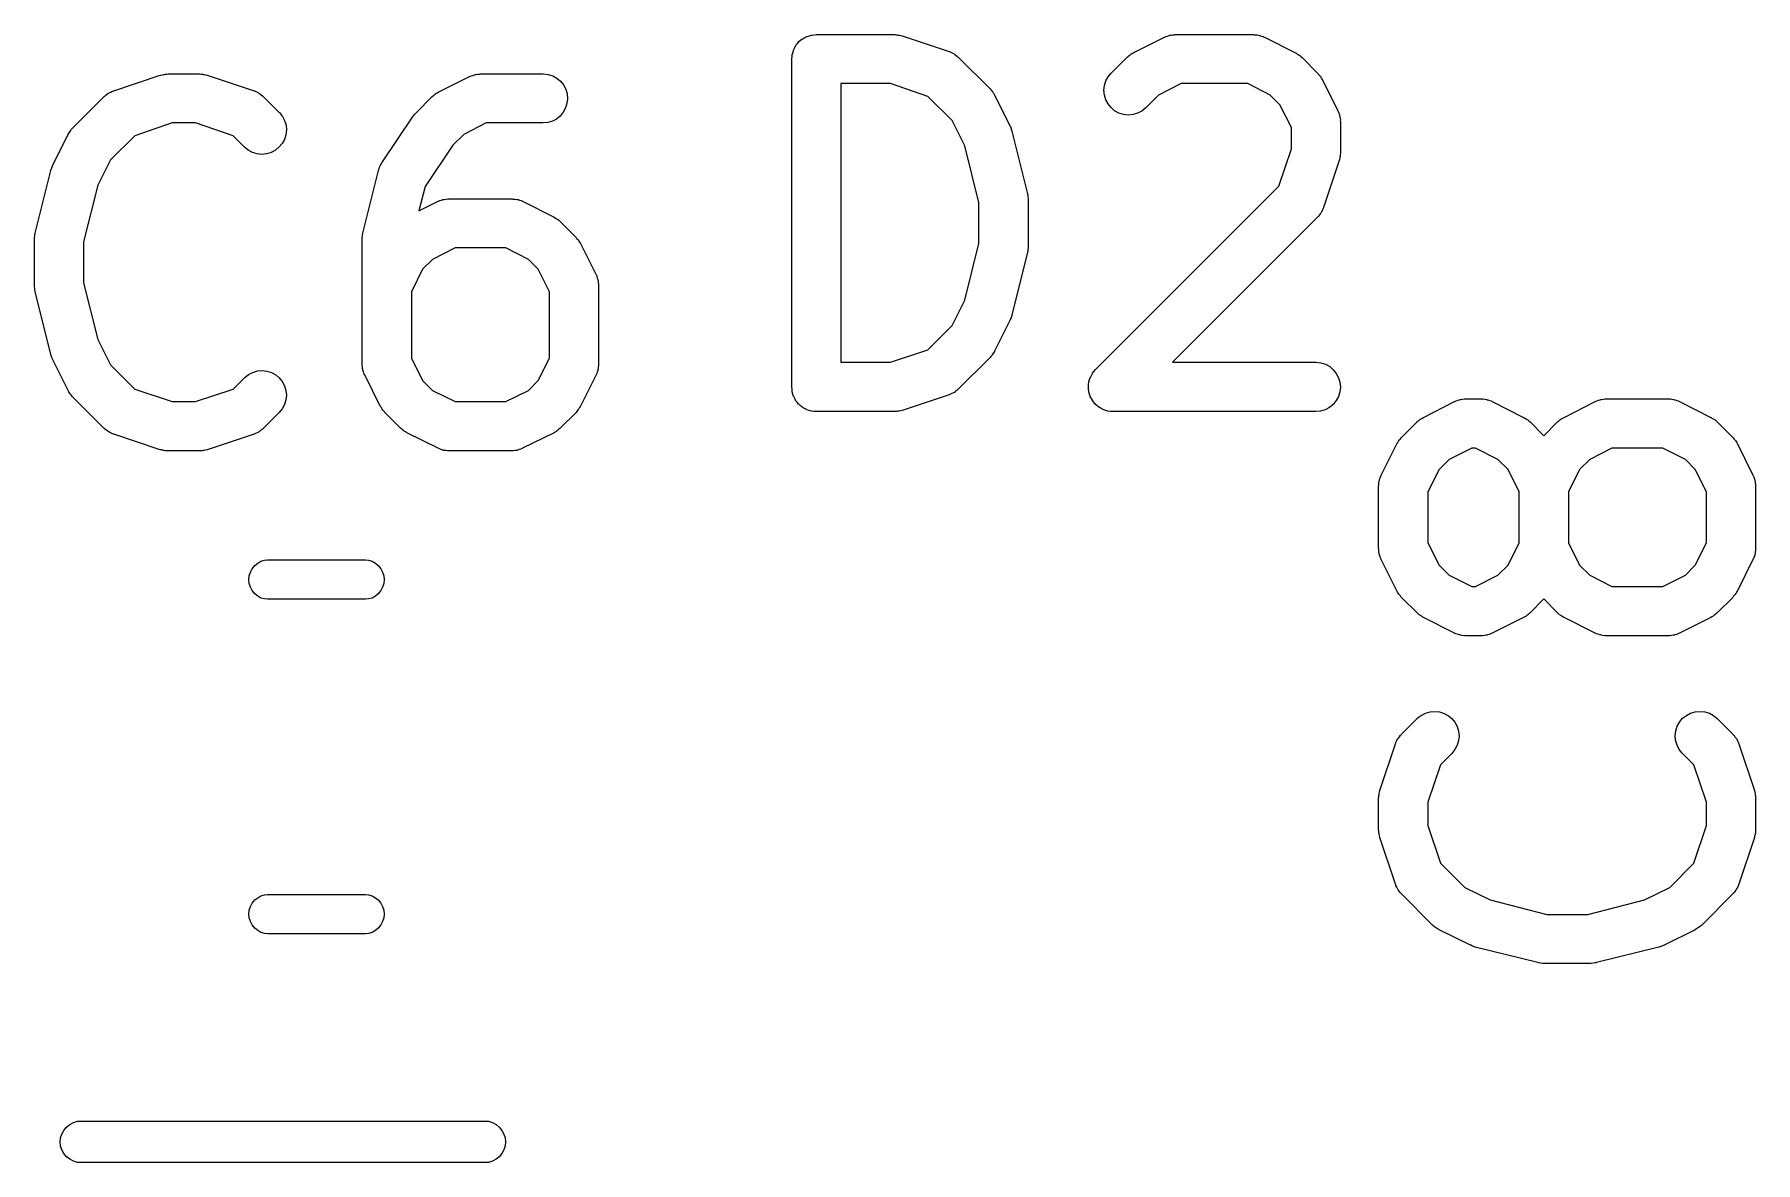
# Model space of a CAD drawing. Extents: x 116.8 to 159.2, y -137.5 to -92.6.
# Drawn here: x 122.83 to 128.08, y -109.12 to -105.68 of the extents above; entities that cross this region are included whole.
import ezdxf

# ---------------------------------------------------------------- set-up
doc = ezdxf.new("R2010")
doc.units = 0
doc.layers.add('BLACK', color=7, linetype='CONTINUOUS')

msp = doc.modelspace()

# ---------------------------------------------------------------- linework, layer by layer
at = {"layer": 'BLACK', "linetype": 'CONTINUOUS'}
for p, q in [((125.184, -105.683), (125.191, -105.681)), ((125.191, -105.681), (125.197, -105.679)), ((125.197, -105.679), (125.198, -105.679)), ((125.198, -105.679), (125.205, -105.678)), ((125.198, -105.679), (125.198, -105.679)), ((125.205, -105.678), (125.212, -105.677)), ((125.212, -105.677), (125.45, -105.677)), ((125.45, -105.677), (125.451, -105.677)), ((125.451, -105.677), (125.455, -105.678)), ((125.455, -105.678), (125.459, -105.678)), ((125.459, -105.678), (125.462, -105.679)), ((125.462, -105.679), (125.466, -105.679)), ((125.466, -105.679), (125.47, -105.68)), ((125.47, -105.68), (125.474, -105.681)), ((125.474, -105.681), (125.617, -105.729)), ((126.279, -105.683), (126.283, -105.682)), ((126.283, -105.682), (126.288, -105.68)), ((126.288, -105.68), (126.29, -105.679)), ((126.29, -105.679), (126.293, -105.679)), ((126.293, -105.679), (126.298, -105.678)), ((126.298, -105.678), (126.303, -105.678)), ((126.303, -105.678), (126.305, -105.678)), ((126.305, -105.678), (126.307, -105.677)), ((126.307, -105.677), (126.545, -105.677)), ((126.545, -105.677), (126.546, -105.677)), ((126.546, -105.677), (126.548, -105.678)), ((126.548, -105.678), (126.551, -105.678)), ((126.551, -105.678), (126.556, -105.678)), ((126.556, -105.678), (126.561, -105.679)), ((126.561, -105.679), (126.563, -105.68)), ((126.563, -105.68), (126.565, -105.68)), ((126.565, -105.68), (126.57, -105.682)), ((126.57, -105.682), (126.575, -105.683)), ((125.139, -105.737), (125.141, -105.73)), ((125.141, -105.73), (125.143, -105.723)), ((125.143, -105.723), (125.146, -105.717)), ((125.143, -105.723), (125.143, -105.723)), ((125.143, -105.723), (125.143, -105.723)), ((125.146, -105.717), (125.15, -105.71)), ((125.15, -105.71), (125.155, -105.705)), ((125.15, -105.71), (125.15, -105.71)), ((125.15, -105.71), (125.15, -105.71)), ((125.155, -105.705), (125.159, -105.699)), ((125.159, -105.699), (125.165, -105.694)), ((125.159, -105.699), (125.159, -105.699)), ((125.159, -105.699), (125.159, -105.699)), ((125.165, -105.694), (125.17, -105.69)), ((125.17, -105.69), (125.171, -105.69)), ((125.171, -105.69), (125.177, -105.686)), ((125.171, -105.69), (125.171, -105.69)), ((125.177, -105.686), (125.183, -105.683)), ((125.183, -105.683), (125.184, -105.683)), ((125.184, -105.683), (125.184, -105.683)), ((125.617, -105.729), (125.618, -105.729)), ((125.618, -105.729), (125.62, -105.73)), ((125.62, -105.73), (125.622, -105.731)), ((125.622, -105.731), (125.626, -105.733)), ((125.626, -105.733), (125.631, -105.735)), ((125.631, -105.735), (125.633, -105.737)), ((126.171, -105.737), (126.175, -105.735)), ((126.175, -105.735), (126.178, -105.733)), ((126.178, -105.733), (126.274, -105.685)), ((126.274, -105.685), (126.275, -105.685)), ((126.275, -105.685), (126.277, -105.684)), ((126.277, -105.684), (126.279, -105.683)), ((126.575, -105.683), (126.577, -105.685)), ((126.577, -105.685), (126.579, -105.685)), ((126.579, -105.685), (126.674, -105.733)), ((126.674, -105.733), (126.675, -105.733)), ((126.675, -105.733), (126.678, -105.736)), ((125.137, -105.751), (125.138, -105.744)), ((125.137, -105.752), (125.137, -105.751)), ((125.137, -106.752), (125.137, -105.752)), ((125.137, -105.752), (125.137, -105.752)), ((125.137, -105.752), (125.137, -105.752)), ((125.137, -105.752), (125.137, -105.752)), ((125.138, -105.744), (125.138, -105.737)), ((125.138, -105.737), (125.139, -105.737)), ((125.139, -105.737), (125.139, -105.737)), ((125.633, -105.737), (125.635, -105.738)), ((125.635, -105.738), (125.639, -105.741)), ((125.639, -105.741), (125.643, -105.744)), ((125.643, -105.744), (125.644, -105.746)), ((125.644, -105.746), (125.646, -105.747)), ((125.646, -105.747), (125.741, -105.842)), ((126.111, -105.795), (126.159, -105.747)), ((126.159, -105.747), (126.16, -105.746)), ((126.16, -105.746), (126.163, -105.744)), ((126.163, -105.744), (126.166, -105.741)), ((126.166, -105.741), (126.169, -105.739)), ((126.169, -105.739), (126.171, -105.737)), ((126.678, -105.736), (126.682, -105.738)), ((126.682, -105.738), (126.685, -105.74)), ((126.685, -105.74), (126.687, -105.741)), ((126.687, -105.741), (126.69, -105.744)), ((126.69, -105.744), (126.694, -105.747)), ((126.694, -105.747), (126.741, -105.795)), ((123.069, -105.849), (123.211, -105.801)), ((123.211, -105.801), (123.212, -105.801)), ((123.212, -105.801), (123.217, -105.8)), ((123.217, -105.8), (123.221, -105.799)), ((123.221, -105.799), (123.224, -105.799)), ((123.224, -105.799), (123.227, -105.798)), ((123.227, -105.798), (123.231, -105.798)), ((123.231, -105.798), (123.235, -105.797)), ((123.235, -105.797), (123.33, -105.797)), ((123.33, -105.797), (123.331, -105.797)), ((123.331, -105.797), (123.336, -105.798)), ((123.336, -105.798), (123.34, -105.798)), ((123.34, -105.798), (123.343, -105.799)), ((123.343, -105.799), (123.346, -105.799)), ((123.346, -105.799), (123.35, -105.8)), ((123.35, -105.8), (123.354, -105.801)), ((123.354, -105.801), (123.497, -105.849)), ((124.059, -105.853), (124.154, -105.805)), ((124.154, -105.805), (124.155, -105.805)), ((124.155, -105.805), (124.157, -105.804)), ((124.157, -105.804), (124.159, -105.803)), ((124.159, -105.803), (124.164, -105.802)), ((124.164, -105.802), (124.169, -105.8)), ((124.169, -105.8), (124.171, -105.799)), ((124.171, -105.799), (124.173, -105.799)), ((124.173, -105.799), (124.178, -105.798)), ((124.178, -105.798), (124.183, -105.798)), ((124.183, -105.798), (124.185, -105.798)), ((124.185, -105.798), (124.188, -105.797)), ((124.188, -105.797), (124.378, -105.797)), ((124.378, -105.797), (124.379, -105.797)), ((124.379, -105.797), (124.394, -105.799)), ((124.394, -105.799), (124.408, -105.803)), ((124.408, -105.803), (124.42, -105.81)), ((124.42, -105.81), (124.432, -105.82)), ((124.432, -105.82), (124.441, -105.831)), ((124.441, -105.831), (124.448, -105.844)), ((125.287, -105.827), (125.287, -106.677)), ((125.438, -105.827), (125.287, -105.827)), ((125.552, -105.866), (125.438, -105.827)), ((126.089, -105.847), (126.091, -105.833)), ((126.091, -105.833), (126.095, -105.819)), ((126.095, -105.819), (126.102, -105.806)), ((126.102, -105.806), (126.111, -105.795)), ((126.325, -105.827), (126.256, -105.862)), ((126.528, -105.827), (126.325, -105.827)), ((126.596, -105.862), (126.528, -105.827)), ((126.741, -105.795), (126.742, -105.795)), ((126.742, -105.795), (126.744, -105.799)), ((126.744, -105.799), (126.747, -105.802)), ((126.747, -105.802), (126.749, -105.804)), ((126.749, -105.804), (126.751, -105.807)), ((126.751, -105.807), (126.753, -105.811)), ((126.753, -105.811), (126.755, -105.814)), ((126.755, -105.814), (126.803, -105.909)), ((122.944, -105.962), (123.039, -105.867)), ((123.039, -105.867), (123.04, -105.866)), ((123.04, -105.866), (123.042, -105.865)), ((123.042, -105.865), (123.043, -105.863)), ((123.043, -105.863), (123.047, -105.86)), ((123.047, -105.86), (123.051, -105.857)), ((123.051, -105.857), (123.053, -105.856)), ((123.053, -105.856), (123.055, -105.855)), ((123.055, -105.855), (123.06, -105.853)), ((123.06, -105.853), (123.064, -105.85)), ((123.064, -105.85), (123.067, -105.85)), ((123.067, -105.85), (123.069, -105.849)), ((123.497, -105.849), (123.498, -105.849)), ((123.498, -105.849), (123.5, -105.85)), ((123.5, -105.85), (123.502, -105.851)), ((123.502, -105.851), (123.507, -105.853)), ((123.507, -105.853), (123.511, -105.855)), ((123.511, -105.855), (123.513, -105.857)), ((123.513, -105.857), (123.515, -105.858)), ((123.515, -105.858), (123.519, -105.861)), ((123.519, -105.861), (123.523, -105.864)), ((123.523, -105.864), (123.525, -105.866)), ((123.525, -105.866), (123.526, -105.867)), ((123.526, -105.867), (123.574, -105.915)), ((123.992, -105.915), (124.039, -105.867)), ((124.039, -105.867), (124.04, -105.866)), ((124.04, -105.866), (124.043, -105.864)), ((124.043, -105.864), (124.046, -105.861)), ((124.046, -105.861), (124.049, -105.859)), ((124.049, -105.859), (124.051, -105.857)), ((124.051, -105.857), (124.055, -105.855)), ((124.055, -105.855), (124.059, -105.853)), ((124.451, -105.887), (124.447, -105.901)), ((124.448, -105.844), (124.452, -105.858)), ((124.453, -105.873), (124.451, -105.887)), ((124.452, -105.858), (124.453, -105.873)), ((125.626, -105.94), (125.552, -105.866)), ((125.741, -105.842), (125.742, -105.843)), ((125.742, -105.843), (125.744, -105.846)), ((125.744, -105.846), (125.747, -105.849)), ((125.747, -105.849), (125.749, -105.852)), ((125.749, -105.852), (125.751, -105.854)), ((125.751, -105.854), (125.753, -105.858)), ((125.753, -105.858), (125.755, -105.862)), ((125.755, -105.862), (125.803, -105.957)), ((126.091, -105.862), (126.089, -105.847)), ((126.095, -105.876), (126.091, -105.862)), ((126.102, -105.889), (126.095, -105.876)), ((126.111, -105.9), (126.102, -105.889)), ((126.256, -105.862), (126.217, -105.901)), ((126.626, -105.892), (126.596, -105.862)), ((126.661, -105.961), (126.626, -105.892)), ((123.574, -105.915), (123.575, -105.915)), ((123.575, -105.915), (123.584, -105.927)), ((123.584, -105.927), (123.59, -105.94)), ((123.59, -105.94), (123.595, -105.954)), ((123.887, -106.069), (123.982, -105.926)), ((123.982, -105.926), (123.983, -105.925)), ((123.982, -105.926), (123.982, -105.926)), ((123.982, -105.926), (123.982, -105.926)), ((123.982, -105.926), (123.982, -105.926)), ((123.983, -105.925), (123.987, -105.92)), ((123.987, -105.92), (123.992, -105.915)), ((124.407, -105.942), (124.393, -105.946)), ((124.419, -105.935), (124.407, -105.942)), ((124.431, -105.926), (124.419, -105.935)), ((124.44, -105.914), (124.431, -105.926)), ((124.447, -105.901), (124.44, -105.914)), ((125.665, -106.017), (125.626, -105.94)), ((126.122, -105.91), (126.111, -105.9)), ((126.135, -105.917), (126.122, -105.91)), ((126.149, -105.921), (126.135, -105.917)), ((126.163, -105.923), (126.149, -105.921)), ((126.178, -105.921), (126.163, -105.923)), ((126.192, -105.917), (126.178, -105.921)), ((126.205, -105.911), (126.192, -105.917)), ((126.217, -105.901), (126.205, -105.911)), ((126.217, -105.901), (126.217, -105.901)), ((126.803, -105.909), (126.803, -105.91)), ((126.803, -105.91), (126.804, -105.912)), ((126.804, -105.912), (126.805, -105.914)), ((126.805, -105.914), (126.807, -105.919)), ((126.807, -105.919), (126.808, -105.924)), ((126.808, -105.924), (126.809, -105.926)), ((126.809, -105.926), (126.809, -105.928)), ((126.809, -105.928), (126.81, -105.933)), ((126.81, -105.933), (126.811, -105.938)), ((126.811, -105.938), (126.81, -105.941)), ((126.81, -105.941), (126.811, -105.943)), ((126.811, -105.943), (126.811, -106.038)), ((122.882, -106.077), (122.93, -105.982)), ((122.93, -105.981), (122.933, -105.977)), ((122.93, -105.982), (122.93, -105.981)), ((122.933, -105.977), (122.935, -105.974)), ((122.935, -105.974), (122.937, -105.971)), ((122.937, -105.971), (122.938, -105.968)), ((122.938, -105.968), (122.941, -105.965)), ((122.941, -105.965), (122.944, -105.962)), ((123.133, -105.986), (123.059, -106.06)), ((123.247, -105.947), (123.133, -105.986)), ((123.318, -105.947), (123.247, -105.947)), ((123.433, -105.986), (123.318, -105.947)), ((123.468, -106.021), (123.433, -105.986)), ((123.59, -105.997), (123.583, -106.01)), ((123.594, -105.983), (123.59, -105.997)), ((123.596, -105.968), (123.594, -105.983)), ((123.595, -105.954), (123.596, -105.968)), ((124.137, -105.982), (124.103, -106.015)), ((124.205, -105.947), (124.137, -105.982)), ((124.378, -105.947), (124.205, -105.947)), ((124.393, -105.946), (124.378, -105.947)), ((125.803, -105.957), (125.803, -105.958)), ((125.803, -105.958), (125.803, -105.958)), ((125.803, -105.958), (125.804, -105.958)), ((125.804, -105.958), (125.806, -105.965)), ((125.806, -105.965), (125.808, -105.972)), ((125.808, -105.972), (125.808, -105.972)), ((125.808, -105.972), (125.808, -105.972)), ((125.808, -105.972), (125.856, -106.163)), ((126.661, -106.026), (126.661, -105.961)), ((123.479, -106.03), (123.468, -106.021)), ((123.492, -106.037), (123.479, -106.03)), ((123.506, -106.041), (123.492, -106.037)), ((123.521, -106.043), (123.506, -106.041)), ((123.535, -106.041), (123.521, -106.043)), ((123.549, -106.037), (123.535, -106.041)), ((123.562, -106.03), (123.549, -106.037)), ((123.573, -106.021), (123.562, -106.03)), ((123.583, -106.01), (123.573, -106.021)), ((124.103, -106.015), (124.019, -106.141)), ((125.708, -106.19), (125.665, -106.017)), ((126.623, -106.14), (126.661, -106.026)), ((126.81, -106.048), (126.809, -106.051)), ((126.811, -106.039), (126.81, -106.043)), ((126.81, -106.043), (126.81, -106.048)), ((126.811, -106.038), (126.811, -106.039)), ((122.829, -106.283), (122.877, -106.092)), ((122.877, -106.091), (122.88, -106.084)), ((122.877, -106.092), (122.877, -106.091)), ((122.877, -106.091), (122.877, -106.091)), ((122.877, -106.091), (122.877, -106.091)), ((122.88, -106.084), (122.882, -106.078)), ((122.882, -106.078), (122.882, -106.077)), ((122.882, -106.077), (122.882, -106.077)), ((123.059, -106.06), (123.02, -106.137)), ((123.829, -106.283), (123.877, -106.092)), ((123.877, -106.091), (123.879, -106.087)), ((123.877, -106.092), (123.877, -106.091)), ((123.879, -106.087), (123.88, -106.082)), ((123.88, -106.082), (123.881, -106.08)), ((123.881, -106.08), (123.882, -106.078)), ((123.882, -106.078), (123.885, -106.073)), ((123.885, -106.073), (123.887, -106.069)), ((126.807, -106.062), (126.759, -106.205)), ((126.808, -106.058), (126.807, -106.062)), ((126.809, -106.054), (126.808, -106.058)), ((126.809, -106.051), (126.809, -106.054)), ((123.02, -106.137), (122.977, -106.31)), ((124.019, -106.141), (124, -106.215)), ((126.064, -106.699), (126.623, -106.14)), ((124, -106.215), (124.059, -106.186)), ((124.059, -106.186), (124.06, -106.186)), ((124.06, -106.186), (124.062, -106.185)), ((124.062, -106.185), (124.064, -106.184)), ((124.064, -106.184), (124.069, -106.183)), ((124.069, -106.183), (124.073, -106.181)), ((124.073, -106.181), (124.076, -106.18)), ((124.076, -106.18), (124.078, -106.18)), ((124.078, -106.18), (124.083, -106.179)), ((124.083, -106.179), (124.088, -106.178)), ((124.088, -106.178), (124.09, -106.179)), ((124.09, -106.179), (124.092, -106.178)), ((124.092, -106.178), (124.283, -106.178)), ((124.283, -106.178), (124.284, -106.178)), ((124.284, -106.178), (124.286, -106.179)), ((124.286, -106.179), (124.288, -106.179)), ((124.288, -106.179), (124.293, -106.179)), ((124.293, -106.179), (124.298, -106.18)), ((124.298, -106.18), (124.3, -106.181)), ((124.3, -106.181), (124.303, -106.181)), ((124.303, -106.181), (124.307, -106.183)), ((124.307, -106.183), (124.312, -106.184)), ((124.312, -106.184), (124.314, -106.185)), ((124.314, -106.185), (124.316, -106.186)), ((124.316, -106.186), (124.412, -106.234)), ((125.708, -106.315), (125.708, -106.19)), ((125.856, -106.163), (125.856, -106.164)), ((125.856, -106.164), (125.857, -106.165)), ((125.857, -106.165), (125.857, -106.166)), ((125.857, -106.166), (125.857, -106.172)), ((125.857, -106.172), (125.858, -106.178)), ((125.858, -106.178), (125.858, -106.18)), ((125.858, -106.18), (125.858, -106.181)), ((125.858, -106.181), (125.858, -106.324)), ((126.759, -106.206), (126.758, -106.208)), ((126.759, -106.205), (126.759, -106.206)), ((124.412, -106.234), (124.412, -106.234)), ((124.412, -106.234), (124.416, -106.237)), ((124.416, -106.237), (124.42, -106.239)), ((124.42, -106.239), (124.422, -106.241)), ((124.422, -106.241), (124.425, -106.242)), ((124.425, -106.242), (124.428, -106.245)), ((124.428, -106.245), (124.431, -106.248)), ((124.431, -106.248), (124.479, -106.296)), ((126.741, -106.234), (126.298, -106.677)), ((126.743, -106.232), (126.741, -106.234)), ((126.744, -106.231), (126.743, -106.232)), ((126.747, -106.227), (126.744, -106.231)), ((126.75, -106.223), (126.747, -106.227)), ((126.751, -106.221), (126.75, -106.223)), ((126.753, -106.219), (126.751, -106.221)), ((126.755, -106.214), (126.753, -106.219)), ((126.757, -106.21), (126.755, -106.214)), ((126.758, -106.208), (126.757, -106.21)), ((122.827, -106.297), (122.828, -106.291)), ((122.827, -106.299), (122.827, -106.297)), ((122.827, -106.3), (122.827, -106.299)), ((122.827, -106.301), (122.827, -106.3)), ((122.827, -106.444), (122.827, -106.301)), ((122.828, -106.285), (122.829, -106.284)), ((122.828, -106.291), (122.828, -106.285)), ((122.829, -106.284), (122.829, -106.283)), ((122.977, -106.31), (122.977, -106.435)), ((123.827, -106.297), (123.828, -106.291)), ((123.827, -106.299), (123.827, -106.297)), ((123.827, -106.3), (123.827, -106.299)), ((123.827, -106.301), (123.827, -106.3)), ((123.827, -106.682), (123.827, -106.301)), ((123.828, -106.285), (123.829, -106.284)), ((123.828, -106.291), (123.828, -106.285)), ((123.829, -106.284), (123.829, -106.283)), ((124.479, -106.296), (124.479, -106.296)), ((124.479, -106.296), (124.482, -106.3)), ((124.482, -106.3), (124.485, -106.303)), ((124.485, -106.303), (124.487, -106.305)), ((124.487, -106.305), (124.488, -106.308)), ((124.488, -106.308), (124.49, -106.311)), ((124.49, -106.311), (124.493, -106.315)), ((124.041, -106.363), (124.011, -106.393)), ((124.11, -106.328), (124.041, -106.363)), ((124.265, -106.328), (124.11, -106.328)), ((124.334, -106.363), (124.265, -106.328)), ((124.364, -106.393), (124.334, -106.363)), ((124.493, -106.315), (124.54, -106.41)), ((125.665, -106.488), (125.708, -106.315)), ((125.856, -106.342), (125.808, -106.532)), ((125.857, -106.339), (125.856, -106.341)), ((125.856, -106.341), (125.856, -106.342)), ((125.858, -106.328), (125.857, -106.333)), ((125.857, -106.333), (125.857, -106.339)), ((125.858, -106.324), (125.858, -106.325)), ((125.858, -106.325), (125.858, -106.326)), ((125.858, -106.326), (125.858, -106.328)), ((124.011, -106.393), (123.977, -106.462)), ((124.398, -106.462), (124.364, -106.393)), ((124.54, -106.41), (124.541, -106.411)), ((124.541, -106.411), (124.542, -106.413)), ((124.542, -106.413), (124.543, -106.415)), ((124.543, -106.415), (124.544, -106.42)), ((122.827, -106.445), (122.827, -106.444)), ((122.827, -106.446), (122.827, -106.445)), ((122.828, -106.452), (122.827, -106.446)), ((122.828, -106.458), (122.828, -106.452)), ((122.829, -106.46), (122.828, -106.458)), ((122.829, -106.461), (122.829, -106.46)), ((122.829, -106.462), (122.829, -106.461)), ((122.877, -106.652), (122.829, -106.462)), ((122.977, -106.435), (123.02, -106.608)), ((123.977, -106.462), (123.977, -106.664)), ((124.398, -106.664), (124.398, -106.462)), ((124.544, -106.42), (124.546, -106.425)), ((124.546, -106.425), (124.546, -106.427)), ((124.546, -106.427), (124.547, -106.429)), ((124.547, -106.429), (124.547, -106.434)), ((124.547, -106.434), (124.548, -106.439)), ((124.548, -106.439), (124.548, -106.442)), ((124.548, -106.442), (124.548, -106.444)), ((124.548, -106.444), (124.548, -106.682)), ((125.626, -106.565), (125.665, -106.488)), ((125.552, -106.639), (125.626, -106.565)), ((125.803, -106.548), (125.755, -106.643)), ((125.806, -106.541), (125.803, -106.547)), ((125.803, -106.547), (125.803, -106.548)), ((125.803, -106.548), (125.803, -106.548)), ((125.808, -106.534), (125.806, -106.541)), ((125.808, -106.532), (125.808, -106.533)), ((125.808, -106.533), (125.808, -106.534)), ((125.808, -106.534), (125.808, -106.534)), ((123.02, -106.608), (123.059, -106.685)), ((122.877, -106.653), (122.877, -106.652)), ((122.879, -106.66), (122.877, -106.653)), ((122.877, -106.653), (122.877, -106.653)), ((122.882, -106.666), (122.879, -106.66)), ((122.882, -106.667), (122.882, -106.666)), ((122.882, -106.668), (122.882, -106.667)), ((122.882, -106.667), (122.882, -106.667)), ((122.93, -106.763), (122.882, -106.668)), ((123.977, -106.664), (124.011, -106.733)), ((124.364, -106.733), (124.398, -106.664)), ((125.287, -106.677), (125.438, -106.677)), ((125.438, -106.677), (125.552, -106.639)), ((125.741, -106.663), (125.646, -106.758)), ((125.744, -106.659), (125.741, -106.663)), ((125.747, -106.656), (125.744, -106.659)), ((125.748, -106.654), (125.747, -106.656)), ((125.75, -106.651), (125.748, -106.654)), ((125.752, -106.648), (125.75, -106.651)), ((125.755, -106.644), (125.752, -106.648)), ((125.755, -106.643), (125.755, -106.644)), ((126.298, -106.677), (126.736, -106.677)), ((126.736, -106.677), (126.737, -106.677)), ((126.737, -106.677), (126.751, -106.679)), ((126.751, -106.679), (126.765, -106.683)), ((123.059, -106.685), (123.133, -106.759)), ((123.433, -106.759), (123.468, -106.724)), ((123.468, -106.724), (123.469, -106.723)), ((123.469, -106.723), (123.48, -106.714)), ((123.48, -106.714), (123.493, -106.708)), ((123.493, -106.708), (123.507, -106.703)), ((123.507, -106.703), (123.522, -106.702)), ((123.522, -106.702), (123.536, -106.704)), ((123.536, -106.704), (123.55, -106.708)), ((123.55, -106.708), (123.563, -106.715)), ((123.563, -106.715), (123.574, -106.724)), ((123.574, -106.724), (123.583, -106.736)), ((123.827, -106.684), (123.827, -106.682)), ((123.827, -106.686), (123.827, -106.684)), ((123.828, -106.691), (123.827, -106.686)), ((123.828, -106.696), (123.828, -106.691)), ((123.829, -106.699), (123.828, -106.696)), ((123.829, -106.701), (123.829, -106.699)), ((123.831, -106.706), (123.829, -106.701)), ((123.832, -106.71), (123.831, -106.706)), ((123.833, -106.712), (123.832, -106.71)), ((123.834, -106.715), (123.833, -106.712)), ((123.835, -106.715), (123.834, -106.715)), ((123.882, -106.811), (123.835, -106.715)), ((124.54, -106.715), (124.493, -106.811)), ((124.541, -106.713), (124.54, -106.715)), ((124.542, -106.711), (124.541, -106.713)), ((124.544, -106.707), (124.542, -106.711)), ((124.546, -106.702), (124.544, -106.707)), ((124.547, -106.697), (124.546, -106.7)), ((124.546, -106.7), (124.546, -106.702)), ((124.548, -106.687), (124.547, -106.692)), ((124.547, -106.692), (124.547, -106.697)), ((124.548, -106.682), (124.548, -106.683)), ((124.548, -106.683), (124.548, -106.685)), ((124.548, -106.685), (124.548, -106.687)), ((126.043, -106.737), (126.045, -106.73)), ((126.045, -106.73), (126.047, -106.724)), ((126.047, -106.724), (126.047, -106.723)), ((126.047, -106.723), (126.048, -106.723)), ((126.048, -106.723), (126.051, -106.717)), ((126.051, -106.717), (126.054, -106.711)), ((126.054, -106.71), (126.059, -106.705)), ((126.054, -106.711), (126.054, -106.71)), ((126.054, -106.711), (126.054, -106.711)), ((126.059, -106.705), (126.064, -106.699)), ((126.765, -106.683), (126.778, -106.69)), ((126.778, -106.69), (126.789, -106.7)), ((126.789, -106.7), (126.798, -106.711)), ((126.798, -106.711), (126.805, -106.724)), ((126.805, -106.724), (126.809, -106.738)), ((122.932, -106.767), (122.93, -106.763)), ((122.934, -106.77), (122.932, -106.767)), ((122.936, -106.773), (122.934, -106.77)), ((122.938, -106.775), (122.936, -106.773)), ((122.941, -106.779), (122.938, -106.775)), ((122.943, -106.782), (122.941, -106.779)), ((122.944, -106.783), (122.943, -106.782)), ((123.039, -106.878), (122.944, -106.783)), ((123.133, -106.759), (123.247, -106.797)), ((123.318, -106.797), (123.433, -106.759)), ((123.583, -106.736), (123.59, -106.749)), ((123.59, -106.749), (123.594, -106.763)), ((123.594, -106.763), (123.596, -106.777)), ((123.596, -106.777), (123.594, -106.792)), ((124.011, -106.733), (124.041, -106.763)), ((124.041, -106.763), (124.11, -106.797)), ((124.265, -106.797), (124.334, -106.763)), ((124.334, -106.763), (124.364, -106.733)), ((125.138, -106.759), (125.137, -106.752)), ((125.138, -106.766), (125.138, -106.759)), ((125.138, -106.767), (125.138, -106.766)), ((125.14, -106.774), (125.138, -106.767)), ((125.138, -106.767), (125.138, -106.767)), ((125.142, -106.78), (125.14, -106.774)), ((125.142, -106.781), (125.142, -106.78)), ((125.143, -106.781), (125.142, -106.781)), ((125.146, -106.787), (125.143, -106.781)), ((125.617, -106.776), (125.474, -106.824)), ((125.619, -106.775), (125.617, -106.776)), ((125.621, -106.774), (125.619, -106.775)), ((125.625, -106.772), (125.621, -106.774)), ((125.63, -106.77), (125.625, -106.772)), ((125.632, -106.769), (125.63, -106.77)), ((125.634, -106.768), (125.632, -106.769)), ((125.638, -106.764), (125.634, -106.768)), ((125.642, -106.762), (125.638, -106.764)), ((125.643, -106.76), (125.642, -106.762)), ((125.645, -106.759), (125.643, -106.76)), ((125.646, -106.758), (125.645, -106.759)), ((126.042, -106.745), (126.043, -106.738)), ((126.042, -106.752), (126.042, -106.745)), ((126.042, -106.759), (126.042, -106.752)), ((126.042, -106.752), (126.042, -106.752)), ((126.042, -106.752), (126.042, -106.752)), ((126.043, -106.766), (126.042, -106.759)), ((126.043, -106.738), (126.043, -106.737)), ((126.043, -106.737), (126.043, -106.737)), ((126.043, -106.767), (126.043, -106.766)), ((126.045, -106.774), (126.043, -106.767)), ((126.043, -106.767), (126.043, -106.767)), ((126.047, -106.78), (126.045, -106.774)), ((126.047, -106.781), (126.047, -106.78)), ((126.051, -106.787), (126.047, -106.781)), ((126.047, -106.781), (126.047, -106.781)), ((126.805, -106.781), (126.798, -106.794)), ((126.809, -106.767), (126.805, -106.781)), ((126.809, -106.738), (126.811, -106.753)), ((126.811, -106.753), (126.809, -106.767)), ((123.247, -106.797), (123.318, -106.797)), ((123.574, -106.83), (123.526, -106.878)), ((123.583, -106.819), (123.574, -106.83)), ((123.59, -106.806), (123.583, -106.819)), ((123.594, -106.792), (123.59, -106.806)), ((123.885, -106.814), (123.882, -106.811)), ((123.887, -106.818), (123.885, -106.814)), ((123.888, -106.82), (123.887, -106.818)), ((123.89, -106.823), (123.888, -106.82)), ((123.893, -106.826), (123.89, -106.823)), ((123.896, -106.829), (123.893, -106.826)), ((123.896, -106.83), (123.896, -106.829)), ((123.944, -106.878), (123.896, -106.83)), ((124.11, -106.797), (124.265, -106.797)), ((124.479, -106.83), (124.431, -106.878)), ((124.481, -106.827), (124.479, -106.83)), ((124.484, -106.824), (124.481, -106.827)), ((124.486, -106.821), (124.484, -106.824)), ((124.488, -106.819), (124.486, -106.821)), ((124.49, -106.815), (124.488, -106.819)), ((124.492, -106.812), (124.49, -106.815)), ((124.493, -106.811), (124.492, -106.812)), ((125.149, -106.793), (125.146, -106.787)), ((125.149, -106.794), (125.149, -106.793)), ((125.154, -106.799), (125.149, -106.794)), ((125.149, -106.794), (125.149, -106.794)), ((125.158, -106.805), (125.154, -106.799)), ((125.159, -106.805), (125.158, -106.805)), ((125.164, -106.81), (125.159, -106.805)), ((125.159, -106.805), (125.159, -106.805)), ((125.17, -106.814), (125.164, -106.81)), ((125.17, -106.815), (125.17, -106.814)), ((125.17, -106.814), (125.17, -106.814)), ((125.176, -106.818), (125.17, -106.815)), ((125.182, -106.821), (125.176, -106.818)), ((125.183, -106.821), (125.182, -106.821)), ((125.183, -106.822), (125.183, -106.821)), ((125.19, -106.824), (125.183, -106.822)), ((125.196, -106.826), (125.19, -106.824)), ((125.197, -106.826), (125.196, -106.826)), ((125.204, -106.827), (125.197, -106.826)), ((125.197, -106.826), (125.197, -106.826)), ((125.211, -106.827), (125.204, -106.827)), ((125.212, -106.827), (125.211, -106.827)), ((125.211, -106.827), (125.211, -106.827)), ((125.211, -106.827), (125.211, -106.827)), ((125.211, -106.827), (125.211, -106.827)), ((125.45, -106.827), (125.212, -106.827)), ((125.454, -106.827), (125.45, -106.827)), ((125.458, -106.827), (125.454, -106.827)), ((125.461, -106.826), (125.458, -106.827)), ((125.465, -106.826), (125.461, -106.826)), ((125.469, -106.825), (125.465, -106.826)), ((125.473, -106.824), (125.469, -106.825)), ((125.474, -106.824), (125.473, -106.824)), ((126.054, -106.793), (126.051, -106.787)), ((126.054, -106.794), (126.054, -106.793)), ((126.059, -106.799), (126.054, -106.794)), ((126.054, -106.794), (126.054, -106.794)), ((126.063, -106.805), (126.059, -106.799)), ((126.069, -106.81), (126.063, -106.805)), ((126.063, -106.805), (126.063, -106.805)), ((126.063, -106.805), (126.063, -106.805)), ((126.074, -106.814), (126.069, -106.81)), ((126.075, -106.814), (126.074, -106.814)), ((126.074, -106.814), (126.074, -106.814)), ((126.081, -106.818), (126.075, -106.814)), ((126.087, -106.821), (126.081, -106.818)), ((126.094, -106.824), (126.087, -106.821)), ((126.087, -106.821), (126.087, -106.821)), ((126.087, -106.821), (126.087, -106.821)), ((126.101, -106.826), (126.094, -106.824)), ((126.108, -106.827), (126.101, -106.826)), ((126.101, -106.826), (126.101, -106.826)), ((126.101, -106.826), (126.101, -106.826)), ((126.116, -106.827), (126.108, -106.827)), ((126.117, -106.827), (126.116, -106.827)), ((126.116, -106.827), (126.116, -106.827)), ((126.116, -106.827), (126.116, -106.827)), ((126.116, -106.827), (126.116, -106.827)), ((126.736, -106.827), (126.117, -106.827)), ((126.75, -106.826), (126.736, -106.827)), ((126.764, -106.822), (126.75, -106.826)), ((126.777, -106.815), (126.764, -106.822)), ((126.789, -106.806), (126.777, -106.815)), ((126.798, -106.794), (126.789, -106.806)), ((127.064, -106.845), (127.159, -106.797)), ((127.159, -106.797), (127.16, -106.797)), ((127.16, -106.797), (127.162, -106.796)), ((127.162, -106.796), (127.164, -106.795)), ((127.164, -106.795), (127.169, -106.793)), ((127.169, -106.793), (127.174, -106.792)), ((127.174, -106.792), (127.176, -106.791)), ((127.176, -106.791), (127.178, -106.791)), ((127.178, -106.791), (127.183, -106.79)), ((127.183, -106.79), (127.188, -106.789)), ((127.188, -106.789), (127.191, -106.789)), ((127.191, -106.789), (127.193, -106.789)), ((127.193, -106.789), (127.24, -106.789)), ((127.24, -106.789), (127.242, -106.789)), ((127.242, -106.789), (127.244, -106.79)), ((127.244, -106.79), (127.246, -106.789)), ((127.246, -106.789), (127.251, -106.79)), ((127.251, -106.79), (127.256, -106.791)), ((127.256, -106.791), (127.258, -106.792)), ((127.258, -106.792), (127.26, -106.792)), ((127.26, -106.792), (127.265, -106.794)), ((127.265, -106.794), (127.27, -106.795)), ((127.27, -106.795), (127.272, -106.796)), ((127.272, -106.796), (127.274, -106.797)), ((127.274, -106.797), (127.369, -106.845)), ((127.493, -106.845), (127.588, -106.797)), ((127.588, -106.797), (127.589, -106.797)), ((127.589, -106.797), (127.591, -106.796)), ((127.591, -106.796), (127.593, -106.795)), ((127.593, -106.795), (127.598, -106.793)), ((127.598, -106.793), (127.603, -106.792)), ((127.603, -106.792), (127.605, -106.791)), ((127.605, -106.791), (127.607, -106.791)), ((127.607, -106.791), (127.612, -106.79)), ((127.612, -106.79), (127.617, -106.789)), ((127.617, -106.789), (127.619, -106.789)), ((127.619, -106.789), (127.621, -106.789)), ((127.621, -106.789), (127.812, -106.789)), ((127.812, -106.789), (127.813, -106.789)), ((127.813, -106.789), (127.815, -106.79)), ((127.815, -106.79), (127.817, -106.789)), ((127.817, -106.789), (127.822, -106.79)), ((127.822, -106.79), (127.827, -106.791)), ((127.827, -106.791), (127.83, -106.792)), ((127.83, -106.792), (127.832, -106.792)), ((127.832, -106.792), (127.837, -106.794)), ((127.837, -106.794), (127.841, -106.795)), ((127.841, -106.795), (127.843, -106.796)), ((127.843, -106.796), (127.845, -106.797)), ((127.845, -106.797), (127.941, -106.845)), ((123.041, -106.879), (123.039, -106.878)), ((123.042, -106.881), (123.041, -106.879)), ((123.047, -106.884), (123.042, -106.881)), ((123.051, -106.887), (123.047, -106.884)), ((123.052, -106.888), (123.051, -106.887)), ((123.054, -106.889), (123.052, -106.888)), ((123.059, -106.892), (123.054, -106.889)), ((123.51, -106.89), (123.506, -106.892)), ((123.512, -106.889), (123.51, -106.89)), ((123.514, -106.888), (123.512, -106.889)), ((123.518, -106.884), (123.514, -106.888)), ((123.522, -106.882), (123.518, -106.884)), ((123.524, -106.88), (123.522, -106.882)), ((123.526, -106.879), (123.524, -106.88)), ((123.526, -106.878), (123.526, -106.879)), ((123.947, -106.88), (123.944, -106.878)), ((123.95, -106.883), (123.947, -106.88)), ((123.953, -106.885), (123.95, -106.883)), ((123.955, -106.887), (123.953, -106.885)), ((123.959, -106.889), (123.955, -106.887)), ((123.963, -106.891), (123.959, -106.889)), ((124.415, -106.89), (124.412, -106.892)), ((124.419, -106.888), (124.415, -106.89)), ((124.421, -106.886), (124.419, -106.888)), ((124.424, -106.884), (124.421, -106.886)), ((124.427, -106.881), (124.424, -106.884)), ((124.43, -106.879), (124.427, -106.881)), ((124.431, -106.878), (124.43, -106.879)), ((126.997, -106.906), (127.045, -106.859)), ((127.045, -106.858), (127.049, -106.856)), ((127.045, -106.859), (127.045, -106.858)), ((127.049, -106.856), (127.052, -106.853)), ((127.052, -106.853), (127.054, -106.851)), ((127.054, -106.851), (127.057, -106.849)), ((127.057, -106.849), (127.061, -106.847)), ((127.061, -106.847), (127.064, -106.845)), ((127.369, -106.845), (127.37, -106.845)), ((127.37, -106.845), (127.374, -106.848)), ((127.374, -106.848), (127.377, -106.85)), ((127.377, -106.85), (127.38, -106.852)), ((127.38, -106.852), (127.382, -106.853)), ((127.382, -106.853), (127.385, -106.856)), ((127.385, -106.856), (127.389, -106.859)), ((127.389, -106.859), (127.431, -106.901)), ((127.431, -106.901), (127.473, -106.859)), ((127.473, -106.859), (127.474, -106.858)), ((127.474, -106.858), (127.477, -106.856)), ((127.477, -106.856), (127.48, -106.853)), ((127.48, -106.853), (127.483, -106.851)), ((127.483, -106.851), (127.485, -106.849)), ((127.485, -106.849), (127.489, -106.847)), ((127.489, -106.847), (127.493, -106.845)), ((127.941, -106.845), (127.942, -106.845)), ((127.942, -106.845), (127.945, -106.848)), ((127.945, -106.848), (127.949, -106.85)), ((127.949, -106.85), (127.951, -106.852)), ((127.951, -106.852), (127.954, -106.853)), ((127.954, -106.853), (127.957, -106.856)), ((127.957, -106.856), (127.96, -106.859)), ((127.96, -106.859), (128.008, -106.906)), ((123.063, -106.894), (123.059, -106.892)), ((123.066, -106.895), (123.063, -106.894)), ((123.068, -106.896), (123.066, -106.895)), ((123.069, -106.896), (123.068, -106.896)), ((123.211, -106.944), (123.069, -106.896)), ((123.497, -106.896), (123.354, -106.944)), ((123.499, -106.895), (123.497, -106.896)), ((123.501, -106.894), (123.499, -106.895)), ((123.506, -106.892), (123.501, -106.894)), ((123.963, -106.892), (123.963, -106.891)), ((124.059, -106.939), (123.963, -106.892)), ((124.061, -106.94), (124.059, -106.939)), ((124.063, -106.941), (124.061, -106.94)), ((124.068, -106.943), (124.063, -106.941)), ((124.311, -106.942), (124.306, -106.943)), ((124.313, -106.941), (124.311, -106.942)), ((124.315, -106.94), (124.313, -106.941)), ((124.316, -106.939), (124.315, -106.94)), ((124.412, -106.892), (124.316, -106.939)), ((126.935, -107.021), (126.983, -106.926)), ((126.983, -106.925), (126.986, -106.922)), ((126.983, -106.926), (126.983, -106.925)), ((126.986, -106.922), (126.988, -106.918)), ((126.988, -106.918), (126.99, -106.915)), ((126.99, -106.915), (126.991, -106.913)), ((126.991, -106.913), (126.994, -106.91)), ((126.994, -106.91), (126.997, -106.906)), ((127.211, -106.939), (127.142, -106.974)), ((127.223, -106.939), (127.211, -106.939)), ((127.291, -106.974), (127.223, -106.939)), ((127.639, -106.939), (127.571, -106.974)), ((127.794, -106.939), (127.639, -106.939)), ((127.863, -106.974), (127.794, -106.939)), ((128.008, -106.906), (128.009, -106.907)), ((128.009, -106.907), (128.011, -106.911)), ((128.011, -106.911), (128.014, -106.914)), ((128.014, -106.914), (128.016, -106.916)), ((128.016, -106.916), (128.018, -106.919)), ((128.018, -106.919), (128.02, -106.922)), ((128.02, -106.922), (128.022, -106.926)), ((128.022, -106.926), (128.069, -107.021)), ((123.216, -106.944), (123.211, -106.944)), ((123.22, -106.946), (123.216, -106.944)), ((123.223, -106.946), (123.22, -106.946)), ((123.226, -106.947), (123.223, -106.946)), ((123.23, -106.947), (123.226, -106.947)), ((123.234, -106.947), (123.23, -106.947)), ((123.235, -106.947), (123.234, -106.947)), ((123.33, -106.947), (123.235, -106.947)), ((123.335, -106.947), (123.33, -106.947)), ((123.339, -106.947), (123.335, -106.947)), ((123.342, -106.946), (123.339, -106.947)), ((123.345, -106.946), (123.342, -106.946)), ((123.349, -106.945), (123.345, -106.946)), ((123.353, -106.944), (123.349, -106.945)), ((123.354, -106.944), (123.353, -106.944)), ((124.072, -106.945), (124.068, -106.943)), ((124.075, -106.945), (124.072, -106.945)), ((124.077, -106.946), (124.075, -106.945)), ((124.082, -106.946), (124.077, -106.946)), ((124.087, -106.947), (124.082, -106.946)), ((124.089, -106.947), (124.087, -106.947)), ((124.091, -106.947), (124.089, -106.947)), ((124.092, -106.947), (124.091, -106.947)), ((124.283, -106.947), (124.092, -106.947)), ((124.285, -106.947), (124.283, -106.947)), ((124.287, -106.947), (124.285, -106.947)), ((124.292, -106.946), (124.287, -106.947)), ((124.297, -106.946), (124.292, -106.946)), ((124.299, -106.945), (124.297, -106.946)), ((124.302, -106.945), (124.299, -106.945)), ((124.306, -106.943), (124.302, -106.945)), ((127.142, -106.974), (127.112, -107.004)), ((127.322, -107.004), (127.291, -106.974)), ((127.571, -106.974), (127.54, -107.004)), ((127.893, -107.004), (127.863, -106.974)), ((126.928, -107.044), (126.929, -107.039)), ((126.928, -107.049), (126.928, -107.044)), ((126.929, -107.039), (126.93, -107.037)), ((126.93, -107.035), (126.932, -107.03)), ((126.93, -107.037), (126.93, -107.035)), ((126.932, -107.03), (126.933, -107.025)), ((126.933, -107.025), (126.935, -107.023)), ((126.935, -107.023), (126.935, -107.021)), ((127.112, -107.004), (127.077, -107.072)), ((127.356, -107.072), (127.322, -107.004)), ((127.54, -107.004), (127.506, -107.072)), ((127.927, -107.072), (127.893, -107.004)), ((128.069, -107.021), (128.07, -107.022)), ((128.07, -107.022), (128.071, -107.024)), ((128.071, -107.024), (128.072, -107.026)), ((128.072, -107.026), (128.073, -107.031)), ((128.073, -107.031), (128.075, -107.036)), ((128.075, -107.036), (128.075, -107.038)), ((128.075, -107.038), (128.076, -107.04)), ((128.076, -107.04), (128.076, -107.045)), ((128.076, -107.045), (128.077, -107.05)), ((126.927, -107.054), (126.928, -107.052)), ((126.927, -107.055), (126.927, -107.054)), ((126.927, -107.245), (126.927, -107.055)), ((126.928, -107.052), (126.928, -107.049)), ((127.077, -107.072), (127.077, -107.228)), ((127.356, -107.228), (127.356, -107.072)), ((127.506, -107.072), (127.506, -107.228)), ((127.927, -107.228), (127.927, -107.072)), ((128.077, -107.05), (128.077, -107.053)), ((128.077, -107.053), (128.077, -107.055)), ((128.077, -107.055), (128.077, -107.245)), ((126.928, -107.247), (126.927, -107.245)), ((126.928, -107.25), (126.928, -107.247)), ((126.928, -107.255), (126.928, -107.25)), ((126.929, -107.26), (126.928, -107.255)), ((127.077, -107.228), (127.112, -107.296)), ((127.322, -107.296), (127.356, -107.228)), ((127.506, -107.228), (127.54, -107.296)), ((127.893, -107.296), (127.927, -107.228)), ((128.077, -107.251), (128.076, -107.256)), ((128.076, -107.256), (128.076, -107.261)), ((128.077, -107.245), (128.077, -107.246)), ((128.077, -107.246), (128.077, -107.248)), ((128.077, -107.248), (128.077, -107.251)), ((123.486, -107.317), (123.491, -107.307)), ((123.491, -107.307), (123.499, -107.297)), ((123.499, -107.297), (123.508, -107.29)), ((123.508, -107.29), (123.518, -107.284)), ((123.518, -107.284), (123.529, -107.281)), ((123.529, -107.281), (123.538, -107.28)), ((123.538, -107.28), (123.837, -107.28)), ((123.837, -107.28), (123.846, -107.281)), ((123.846, -107.281), (123.857, -107.284)), ((123.857, -107.284), (123.867, -107.29)), ((123.867, -107.29), (123.876, -107.297)), ((123.876, -107.297), (123.884, -107.307)), ((123.884, -107.307), (123.889, -107.317)), ((126.929, -107.262), (126.929, -107.26)), ((126.93, -107.264), (126.929, -107.262)), ((126.932, -107.269), (126.93, -107.264)), ((126.933, -107.274), (126.932, -107.269)), ((126.934, -107.276), (126.933, -107.274)), ((126.935, -107.278), (126.934, -107.276)), ((126.935, -107.279), (126.935, -107.278)), ((126.983, -107.374), (126.935, -107.279)), ((127.112, -107.296), (127.142, -107.326)), ((127.291, -107.326), (127.322, -107.296)), ((127.54, -107.296), (127.571, -107.326)), ((127.863, -107.326), (127.893, -107.296)), ((128.069, -107.279), (128.022, -107.374)), ((128.07, -107.277), (128.069, -107.279)), ((128.071, -107.275), (128.07, -107.277)), ((128.073, -107.27), (128.071, -107.275)), ((128.075, -107.265), (128.073, -107.27)), ((128.076, -107.261), (128.075, -107.263)), ((128.075, -107.263), (128.075, -107.265)), ((123.481, -107.34), (123.482, -107.328)), ((123.482, -107.352), (123.481, -107.34)), ((123.482, -107.328), (123.486, -107.317)), ((123.486, -107.363), (123.482, -107.352)), ((123.889, -107.317), (123.893, -107.328)), ((123.893, -107.352), (123.889, -107.363)), ((123.893, -107.328), (123.894, -107.34)), ((123.894, -107.34), (123.893, -107.352)), ((127.142, -107.326), (127.211, -107.361)), ((127.211, -107.361), (127.223, -107.361)), ((127.223, -107.361), (127.291, -107.326)), ((127.571, -107.326), (127.639, -107.361)), ((127.639, -107.361), (127.794, -107.361)), ((127.794, -107.361), (127.863, -107.326)), ((123.491, -107.373), (123.486, -107.363)), ((123.499, -107.383), (123.491, -107.373)), ((123.508, -107.39), (123.499, -107.383)), ((123.518, -107.396), (123.508, -107.39)), ((123.529, -107.399), (123.518, -107.396)), ((123.538, -107.4), (123.529, -107.399)), ((123.837, -107.4), (123.538, -107.4)), ((123.846, -107.399), (123.837, -107.4)), ((123.857, -107.396), (123.846, -107.399)), ((123.867, -107.39), (123.857, -107.396)), ((123.876, -107.383), (123.867, -107.39)), ((123.884, -107.373), (123.876, -107.383)), ((123.889, -107.363), (123.884, -107.373)), ((126.985, -107.378), (126.983, -107.374)), ((126.987, -107.381), (126.985, -107.378)), ((126.989, -107.384), (126.987, -107.381)), ((126.991, -107.386), (126.989, -107.384)), ((126.994, -107.389), (126.991, -107.386)), ((126.996, -107.393), (126.994, -107.389)), ((126.997, -107.394), (126.996, -107.393)), ((127.045, -107.441), (126.997, -107.394)), ((127.431, -107.399), (127.389, -107.441)), ((127.473, -107.441), (127.431, -107.399)), ((128.008, -107.394), (127.96, -107.441)), ((128.01, -107.39), (128.008, -107.394)), ((128.013, -107.387), (128.01, -107.39)), ((128.015, -107.385), (128.013, -107.387)), ((128.017, -107.382), (128.015, -107.385)), ((128.019, -107.378), (128.017, -107.382)), ((128.021, -107.375), (128.019, -107.378)), ((128.022, -107.374), (128.021, -107.375)), ((127.048, -107.444), (127.045, -107.441)), ((127.051, -107.447), (127.048, -107.444)), ((127.053, -107.448), (127.051, -107.447)), ((127.056, -107.45), (127.053, -107.448)), ((127.06, -107.452), (127.056, -107.45)), ((127.063, -107.455), (127.06, -107.452)), ((127.064, -107.455), (127.063, -107.455)), ((127.159, -107.503), (127.064, -107.455)), ((127.369, -107.455), (127.274, -107.503)), ((127.373, -107.453), (127.369, -107.455)), ((127.377, -107.451), (127.373, -107.453)), ((127.379, -107.449), (127.377, -107.451)), ((127.382, -107.447), (127.379, -107.449)), ((127.385, -107.444), (127.382, -107.447)), ((127.388, -107.442), (127.385, -107.444)), ((127.389, -107.441), (127.388, -107.442)), ((127.476, -107.444), (127.473, -107.441)), ((127.479, -107.447), (127.476, -107.444)), ((127.482, -107.448), (127.479, -107.447)), ((127.484, -107.45), (127.482, -107.448)), ((127.488, -107.452), (127.484, -107.45)), ((127.492, -107.455), (127.488, -107.452)), ((127.493, -107.455), (127.492, -107.455)), ((127.588, -107.503), (127.493, -107.455)), ((127.941, -107.455), (127.845, -107.503)), ((127.944, -107.453), (127.941, -107.455)), ((127.948, -107.451), (127.944, -107.453)), ((127.95, -107.449), (127.948, -107.451)), ((127.953, -107.447), (127.95, -107.449)), ((127.956, -107.444), (127.953, -107.447)), ((127.959, -107.442), (127.956, -107.444)), ((127.96, -107.441), (127.959, -107.442)), ((127.161, -107.504), (127.159, -107.503)), ((127.163, -107.505), (127.161, -107.504)), ((127.168, -107.506), (127.163, -107.505)), ((127.173, -107.508), (127.168, -107.506)), ((127.175, -107.508), (127.173, -107.508)), ((127.177, -107.509), (127.175, -107.508)), ((127.182, -107.51), (127.177, -107.509)), ((127.187, -107.511), (127.182, -107.51)), ((127.19, -107.51), (127.187, -107.511)), ((127.192, -107.511), (127.19, -107.51)), ((127.193, -107.511), (127.192, -107.511)), ((127.24, -107.511), (127.193, -107.511)), ((127.243, -107.51), (127.24, -107.511)), ((127.245, -107.511), (127.243, -107.51)), ((127.25, -107.51), (127.245, -107.511)), ((127.255, -107.509), (127.25, -107.51)), ((127.257, -107.509), (127.255, -107.509)), ((127.259, -107.508), (127.257, -107.509)), ((127.264, -107.507), (127.259, -107.508)), ((127.269, -107.505), (127.264, -107.507)), ((127.271, -107.504), (127.269, -107.505)), ((127.273, -107.503), (127.271, -107.504)), ((127.274, -107.503), (127.273, -107.503)), ((127.59, -107.504), (127.588, -107.503)), ((127.592, -107.505), (127.59, -107.504)), ((127.597, -107.506), (127.592, -107.505)), ((127.602, -107.508), (127.597, -107.506)), ((127.604, -107.508), (127.602, -107.508)), ((127.606, -107.509), (127.604, -107.508)), ((127.611, -107.51), (127.606, -107.509)), ((127.616, -107.511), (127.611, -107.51)), ((127.618, -107.51), (127.616, -107.511)), ((127.62, -107.511), (127.618, -107.51)), ((127.621, -107.511), (127.62, -107.511)), ((127.812, -107.511), (127.621, -107.511)), ((127.814, -107.51), (127.812, -107.511)), ((127.816, -107.511), (127.814, -107.51)), ((127.821, -107.51), (127.816, -107.511)), ((127.826, -107.509), (127.821, -107.51)), ((127.829, -107.509), (127.826, -107.509)), ((127.831, -107.508), (127.829, -107.509)), ((127.836, -107.507), (127.831, -107.508)), ((127.84, -107.505), (127.836, -107.507)), ((127.842, -107.504), (127.84, -107.505)), ((127.845, -107.503), (127.842, -107.504)), ((127.845, -107.503), (127.845, -107.503)), ((126.997, -107.811), (127.045, -107.764)), ((127.045, -107.763), (127.057, -107.754)), ((127.045, -107.764), (127.045, -107.763)), ((127.057, -107.754), (127.07, -107.747)), ((127.07, -107.747), (127.084, -107.743)), ((127.084, -107.743), (127.098, -107.742)), ((127.098, -107.742), (127.113, -107.743)), ((127.113, -107.743), (127.127, -107.748)), ((127.127, -107.748), (127.14, -107.755)), ((127.14, -107.755), (127.151, -107.764)), ((127.151, -107.764), (127.16, -107.775)), ((127.16, -107.775), (127.167, -107.788)), ((127.838, -107.787), (127.845, -107.775)), ((127.845, -107.775), (127.854, -107.763)), ((127.854, -107.763), (127.866, -107.754)), ((127.866, -107.754), (127.879, -107.747)), ((127.879, -107.747), (127.893, -107.743)), ((127.893, -107.743), (127.907, -107.742)), ((127.907, -107.742), (127.922, -107.743)), ((127.922, -107.743), (127.936, -107.747)), ((127.936, -107.747), (127.949, -107.754)), ((127.949, -107.754), (127.96, -107.764)), ((127.96, -107.764), (128.008, -107.811)), ((126.98, -107.838), (126.981, -107.835)), ((126.981, -107.835), (126.983, -107.831)), ((126.983, -107.831), (126.985, -107.826)), ((126.985, -107.826), (126.987, -107.825)), ((126.987, -107.825), (126.988, -107.823)), ((126.988, -107.823), (126.991, -107.819)), ((126.991, -107.819), (126.994, -107.814)), ((126.994, -107.814), (126.996, -107.813)), ((126.996, -107.813), (126.997, -107.811)), ((127.167, -107.788), (127.171, -107.802)), ((127.171, -107.831), (127.167, -107.845)), ((127.171, -107.802), (127.173, -107.817)), ((127.173, -107.817), (127.171, -107.831)), ((127.832, -107.816), (127.834, -107.801)), ((127.833, -107.83), (127.832, -107.816)), ((127.838, -107.845), (127.833, -107.83)), ((127.834, -107.801), (127.838, -107.787)), ((128.008, -107.811), (128.009, -107.812)), ((128.009, -107.812), (128.01, -107.814)), ((128.01, -107.814), (128.012, -107.815)), ((128.012, -107.815), (128.014, -107.819)), ((128.014, -107.819), (128.018, -107.823)), ((128.018, -107.823), (128.019, -107.825)), ((128.019, -107.825), (128.02, -107.827)), ((128.02, -107.827), (128.022, -107.832)), ((128.022, -107.832), (128.024, -107.836)), ((126.931, -107.983), (126.979, -107.841)), ((126.979, -107.84), (126.98, -107.838)), ((126.979, -107.841), (126.979, -107.84)), ((127.151, -107.87), (127.116, -107.905)), ((127.16, -107.858), (127.151, -107.87)), ((127.167, -107.845), (127.16, -107.858)), ((127.844, -107.858), (127.838, -107.845)), ((127.853, -107.869), (127.844, -107.858)), ((127.854, -107.87), (127.853, -107.869)), ((127.889, -107.905), (127.854, -107.87)), ((128.024, -107.836), (128.025, -107.839)), ((128.025, -107.839), (128.026, -107.841)), ((128.026, -107.841), (128.074, -107.983)), ((127.116, -107.905), (127.077, -108.019)), ((127.927, -108.019), (127.889, -107.905)), ((126.929, -107.992), (126.93, -107.988)), ((126.929, -107.995), (126.929, -107.992)), ((126.93, -107.988), (126.931, -107.983)), ((128.074, -107.983), (128.074, -107.984)), ((128.074, -107.984), (128.075, -107.989)), ((128.075, -107.989), (128.076, -107.993)), ((126.927, -108.006), (126.928, -108.002)), ((126.927, -108.007), (126.927, -108.006)), ((126.927, -108.102), (126.927, -108.007)), ((126.928, -107.998), (126.929, -107.995)), ((126.928, -108.002), (126.928, -107.998)), ((127.077, -108.019), (127.077, -108.09)), ((127.927, -108.09), (127.927, -108.019)), ((128.076, -107.993), (128.076, -107.996)), ((128.076, -107.996), (128.077, -107.999)), ((128.077, -107.999), (128.077, -108.003)), ((128.077, -108.003), (128.077, -108.007)), ((128.077, -108.007), (128.077, -108.102)), ((127.077, -108.09), (127.116, -108.205)), ((127.889, -108.205), (127.927, -108.09)), ((126.928, -108.107), (126.927, -108.102)), ((126.928, -108.111), (126.928, -108.107)), ((126.929, -108.114), (126.928, -108.111)), ((126.929, -108.117), (126.929, -108.114)), ((126.93, -108.121), (126.929, -108.117)), ((126.931, -108.125), (126.93, -108.121)), ((126.931, -108.126), (126.931, -108.125)), ((126.979, -108.269), (126.931, -108.126)), ((128.074, -108.126), (128.026, -108.269)), ((128.076, -108.118), (128.074, -108.122)), ((128.074, -108.122), (128.074, -108.126)), ((128.077, -108.112), (128.076, -108.115)), ((128.076, -108.115), (128.076, -108.118)), ((128.077, -108.102), (128.077, -108.103)), ((128.077, -108.103), (128.077, -108.108)), ((128.077, -108.108), (128.077, -108.112)), ((127.116, -108.205), (127.19, -108.279)), ((127.815, -108.279), (127.889, -108.205)), ((123.508, -108.31), (123.518, -108.304)), ((123.518, -108.304), (123.529, -108.301)), ((123.529, -108.301), (123.538, -108.3)), ((123.538, -108.3), (123.837, -108.3)), ((123.837, -108.3), (123.846, -108.301)), ((123.846, -108.301), (123.857, -108.304)), ((123.857, -108.304), (123.867, -108.31)), ((126.98, -108.271), (126.979, -108.269)), ((126.98, -108.273), (126.98, -108.271)), ((126.983, -108.278), (126.98, -108.273)), ((126.985, -108.282), (126.983, -108.278)), ((126.986, -108.284), (126.985, -108.282)), ((126.987, -108.286), (126.986, -108.284)), ((126.99, -108.29), (126.987, -108.286)), ((126.993, -108.294), (126.99, -108.29)), ((126.995, -108.296), (126.993, -108.294)), ((126.996, -108.298), (126.995, -108.296)), ((126.997, -108.298), (126.996, -108.298)), ((127.092, -108.394), (126.997, -108.298)), ((127.19, -108.279), (127.267, -108.317)), ((127.738, -108.317), (127.815, -108.279)), ((128.008, -108.298), (127.913, -108.394)), ((128.009, -108.297), (128.008, -108.298)), ((128.011, -108.295), (128.009, -108.297)), ((128.014, -108.291), (128.011, -108.295)), ((128.017, -108.287), (128.014, -108.291)), ((128.018, -108.285), (128.017, -108.287)), ((128.019, -108.283), (128.018, -108.285)), ((128.022, -108.279), (128.019, -108.283)), ((128.024, -108.274), (128.022, -108.279)), ((128.025, -108.272), (128.024, -108.274)), ((128.026, -108.27), (128.025, -108.272)), ((128.026, -108.269), (128.026, -108.27)), ((123.481, -108.36), (123.482, -108.348)), ((123.482, -108.372), (123.481, -108.36)), ((123.482, -108.348), (123.486, -108.337)), ((123.486, -108.337), (123.491, -108.327)), ((123.491, -108.327), (123.499, -108.317)), ((123.499, -108.317), (123.508, -108.31)), ((123.867, -108.31), (123.876, -108.317)), ((123.876, -108.317), (123.884, -108.327)), ((123.884, -108.327), (123.889, -108.337)), ((123.889, -108.337), (123.893, -108.348)), ((123.893, -108.348), (123.894, -108.36)), ((123.894, -108.36), (123.893, -108.372)), ((127.267, -108.317), (127.44, -108.361)), ((127.565, -108.361), (127.738, -108.317)), ((123.486, -108.383), (123.482, -108.372)), ((123.491, -108.393), (123.486, -108.383)), ((123.499, -108.403), (123.491, -108.393)), ((123.508, -108.41), (123.499, -108.403)), ((123.518, -108.416), (123.508, -108.41)), ((123.867, -108.41), (123.857, -108.416)), ((123.876, -108.403), (123.867, -108.41)), ((123.884, -108.393), (123.876, -108.403)), ((123.889, -108.383), (123.884, -108.393)), ((123.893, -108.372), (123.889, -108.383)), ((127.095, -108.396), (127.092, -108.394)), ((127.098, -108.399), (127.095, -108.396)), ((127.101, -108.401), (127.098, -108.399)), ((127.104, -108.403), (127.101, -108.401)), ((127.107, -108.405), (127.104, -108.403)), ((127.111, -108.407), (127.107, -108.405)), ((127.112, -108.408), (127.111, -108.407)), ((127.207, -108.455), (127.112, -108.408)), ((127.44, -108.361), (127.565, -108.361)), ((127.893, -108.408), (127.798, -108.455)), ((127.897, -108.405), (127.893, -108.408)), ((127.9, -108.403), (127.897, -108.405)), ((127.903, -108.401), (127.9, -108.403)), ((127.905, -108.4), (127.903, -108.401)), ((127.909, -108.397), (127.905, -108.4)), ((127.912, -108.394), (127.909, -108.397)), ((127.913, -108.394), (127.912, -108.394)), ((123.529, -108.419), (123.518, -108.416)), ((123.538, -108.42), (123.529, -108.419)), ((123.837, -108.42), (123.538, -108.42)), ((123.846, -108.419), (123.837, -108.42)), ((123.857, -108.416), (123.846, -108.419)), ((127.208, -108.455), (127.207, -108.455)), ((127.207, -108.455), (127.207, -108.455)), ((127.214, -108.458), (127.208, -108.455)), ((127.221, -108.46), (127.214, -108.458)), ((127.221, -108.461), (127.221, -108.46)), ((127.221, -108.46), (127.221, -108.46)), ((127.222, -108.461), (127.221, -108.461)), ((127.413, -108.508), (127.222, -108.461)), ((127.782, -108.461), (127.592, -108.508)), ((127.783, -108.461), (127.782, -108.461)), ((127.79, -108.458), (127.783, -108.461)), ((127.783, -108.461), (127.783, -108.461)), ((127.796, -108.456), (127.79, -108.458)), ((127.797, -108.456), (127.796, -108.456)), ((127.798, -108.455), (127.797, -108.456)), ((127.797, -108.456), (127.797, -108.456)), ((127.414, -108.509), (127.413, -108.508)), ((127.415, -108.509), (127.414, -108.509)), ((127.421, -108.51), (127.415, -108.509)), ((127.427, -108.511), (127.421, -108.51)), ((127.429, -108.511), (127.427, -108.511)), ((127.43, -108.511), (127.429, -108.511)), ((127.431, -108.511), (127.43, -108.511)), ((127.574, -108.511), (127.431, -108.511)), ((127.575, -108.511), (127.574, -108.511)), ((127.576, -108.511), (127.575, -108.511)), ((127.582, -108.51), (127.576, -108.511)), ((127.588, -108.509), (127.582, -108.51)), ((127.59, -108.509), (127.588, -108.509)), ((127.591, -108.509), (127.59, -108.509)), ((127.592, -108.508), (127.591, -108.509)), ((122.907, -109.043), (122.911, -109.031)), ((122.911, -109.031), (122.917, -109.02)), ((122.917, -109.02), (122.925, -109.01)), ((122.925, -109.01), (122.935, -109.002)), ((122.935, -109.002), (122.946, -108.996)), ((122.946, -108.996), (122.958, -108.992)), ((122.958, -108.992), (122.967, -108.992)), ((122.967, -108.992), (124.203, -108.992)), ((124.203, -108.992), (124.212, -108.992)), ((124.212, -108.992), (124.224, -108.996)), ((124.224, -108.996), (124.235, -109.002)), ((124.235, -109.002), (124.245, -109.01)), ((124.245, -109.01), (124.253, -109.02)), ((124.253, -109.02), (124.259, -109.031)), ((124.259, -109.031), (124.263, -109.043)), ((122.906, -109.055), (122.907, -109.043)), ((122.907, -109.067), (122.906, -109.055)), ((122.911, -109.079), (122.907, -109.067)), ((122.917, -109.09), (122.911, -109.079)), ((122.925, -109.1), (122.917, -109.09)), ((124.253, -109.09), (124.245, -109.1)), ((124.259, -109.079), (124.253, -109.09)), ((124.263, -109.067), (124.259, -109.079)), ((124.263, -109.043), (124.264, -109.055)), ((124.264, -109.055), (124.263, -109.067)), ((122.935, -109.108), (122.925, -109.1)), ((122.946, -109.114), (122.935, -109.108)), ((122.958, -109.118), (122.946, -109.114)), ((122.967, -109.118), (122.958, -109.118)), ((124.203, -109.118), (122.967, -109.118)), ((124.212, -109.118), (124.203, -109.118)), ((124.224, -109.114), (124.212, -109.118)), ((124.235, -109.108), (124.224, -109.114)), ((124.245, -109.1), (124.235, -109.108))]:
    msp.add_line(p, q, dxfattribs=at)

doc.saveas('drawing.dxf')
